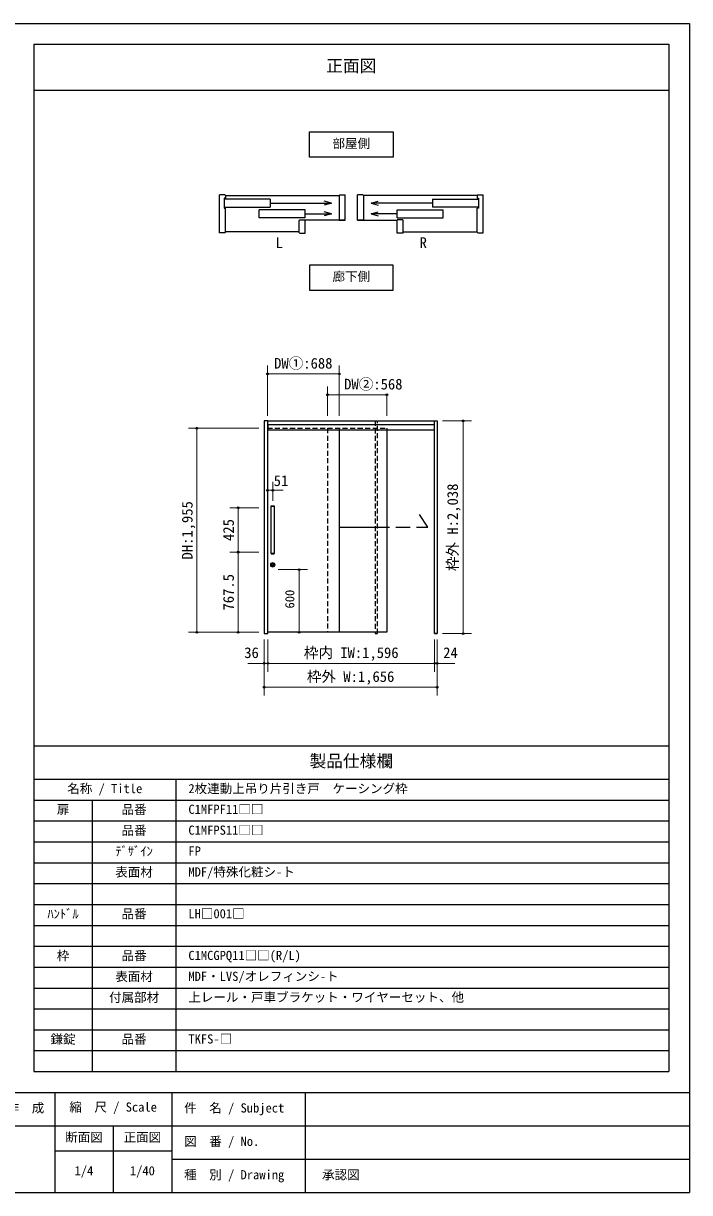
# Model space of a CAD drawing. Units: millimetres on the paper, enlarged 4 times, with parts at other scales. Extents: x -800 to 800, y -560 to 560.
# Drawn here: x 162 to 800, y -560 to 560 of the extents above; entities that cross this region are included whole.
import ezdxf
from ezdxf.enums import TextEntityAlignment as Align

# ---------------------------------------------------------------- set-up
doc = ezdxf.new("R2010")
doc.units = ezdxf.units.MM
doc.header["$LTSCALE"] = 4
doc.header["$PDMODE"] = 32
doc.header["$PDSIZE"] = 1.6
doc.linetypes.add('CHAIN_DOUBLE_DASH', pattern=[23.5, 12, -1.5, 3.5, -1.5, 3.5, -1.5])
doc.linetypes.add('DASHED1', pattern=[1.8, 1.2, -0.6])
doc.layers.add('0-0', color=7, linetype='Continuous', lineweight=25)
doc.layers.add('1-8', color=7, linetype='Continuous', lineweight=25)
doc.styles.add('ＭＳ ゴシック', font='')
doc.styles.get('ＭＳ ゴシック').set_extended_font_data('MS Gothic')

msp = doc.modelspace()

# ---------------------------------------------------------------- linework, layer by layer
at = {"layer": '0-0'}
for p, q in [((172, 540), (780, 540)), ((780, 540), (780, -444)), ((172, 496), (780, 496)), ((172, -132), (780, -132)), ((172, -164), (780, -164)), ((308, -164), (308, -444)), ((172, -184), (780, -184)), ((228, -184), (228, -444)), ((172, -204), (780, -204)), ((172, -224), (780, -224)), ((172, -244), (780, -244)), ((172, -264), (780, -264)), ((172, -284), (780, -284)), ((172, -304), (780, -304)), ((172, -324), (780, -324)), ((172, -344), (780, -344)), ((172, -364), (780, -364)), ((172, -384), (780, -384)), ((172, -404), (780, -404)), ((172, -424), (780, -424)), ((-800, -464), (800, -464)), ((192, -464), (192, -560)), ((304, -464), (304, -560)), ((432, -464), (432, -560)), ((-476, -496), (800, -496)), ((248, -496), (248, -560)), ((192, -520), (304, -520)), ((304, -528), (800, -528)), ((-800, -560), (800, -560))]:
    msp.add_line(p, q, dxfattribs=at)
for points in [[(-800, 560), (800, 560), (800, -560)], [(172, 540), (172, -444), (780, -444)]]:
    msp.add_lwpolyline(points, dxfattribs=at)
at = {"layer": '1-8'}
for p, q in [((354.879, 395.702), (349.76, 395.702)), ((349.76, 359.512), (349.76, 395.702)), ((354.284, 392.488), (354.284, 383.143)), ((355.474, 392.488), (354.284, 392.488)), ((355.474, 394.988), (464.286, 394.988)), ((464.286, 395.107), (464.881, 395.702)), ((464.286, 395.107), (464.286, 371.603)), ((464.881, 395.702), (470, 395.702)), ((470, 371.603), (470, 395.702)), ((482, 371.603), (482, 395.702)), ((487.119, 395.702), (482, 395.702)), ((487.714, 395.107), (487.119, 395.702)), ((487.714, 395.107), (487.714, 371.603)), ((596.48, 394.988), (487.714, 394.988)), ((596.526, 392.488), (597.716, 392.488)), ((597.121, 395.702), (602.24, 395.702)), ((597.716, 392.488), (597.716, 383.143)), ((602.24, 359.512), (602.24, 395.702)), ((398.284, 391.773), (354.284, 391.773)), ((354.284, 383.916), (398.284, 383.916)), ((354.284, 383.143), (355.474, 383.143)), ((355.474, 360.107), (355.474, 383.143)), ((431.905, 381.535), (387.905, 381.535)), ((387.905, 373.678), (387.905, 381.535)), ((398.284, 391.773), (398.284, 383.916)), ((398.284, 387.845), (456.937, 387.845)), ((431.905, 373.678), (431.905, 381.535)), ((456.937, 387.845), (450.13, 389.669)), ((456.937, 387.845), (450.13, 386.021)), ((495.063, 387.845), (501.87, 389.669)), ((495.063, 387.845), (501.87, 386.021)), ((553.716, 387.845), (495.063, 387.845)), ((520.095, 373.678), (520.095, 381.535)), ((520.095, 381.535), (564.095, 381.535)), ((553.716, 391.773), (553.716, 383.916)), ((553.716, 391.773), (597.716, 391.773)), ((597.716, 383.916), (553.716, 383.916)), ((564.095, 373.678), (564.095, 381.535)), ((597.716, 383.143), (596.526, 383.143)), ((596.526, 360.107), (596.526, 383.143)), ((431.905, 373.678), (387.905, 373.678)), ((426.19, 371.178), (426.786, 371.773)), ((426.19, 359.512), (426.19, 371.178)), ((426.786, 371.773), (431.905, 371.773)), ((431.905, 377.607), (456.937, 377.607)), ((431.905, 358.916), (431.905, 371.773)), ((470, 371.603), (431.905, 371.603)), ((456.937, 377.607), (450.13, 379.431)), ((456.937, 377.607), (450.13, 375.783)), ((464.286, 371.603), (470, 371.603)), ((482, 371.603), (520.095, 371.603)), ((487.714, 371.603), (482, 371.603)), ((495.063, 377.607), (501.87, 379.431)), ((520.095, 377.607), (495.063, 377.607)), ((495.063, 377.607), (501.87, 375.783)), ((520.095, 373.678), (564.095, 373.678)), ((520.095, 358.916), (520.095, 371.773)), ((525.214, 371.773), (520.095, 371.773)), ((525.81, 371.178), (525.214, 371.773)), ((525.81, 359.512), (525.81, 371.178)), ((354.879, 359.512), (349.76, 359.512)), ((354.879, 359.512), (355.474, 360.107)), ((426.19, 360.226), (355.474, 360.226)), ((426.19, 359.512), (426.786, 358.916)), ((426.786, 358.916), (431.905, 358.916)), ((525.214, 358.916), (520.095, 358.916)), ((525.81, 359.512), (525.214, 358.916)), ((525.81, 360.226), (596.48, 360.226)), ((597.121, 359.512), (596.526, 360.107)), ((597.121, 359.512), (602.24, 359.512)), ((396.21, 179.233), (501.21, 179.233)), ((501.21, 179.233), (555.81, 179.233)), ((555.81, -24.567), (555.81, 179.233)), ((396.21, 175.633), (498.81, 175.633)), ((396.21, 175.633), (396.21, 170.633)), ((396.21, 170.633), (498.81, 170.633)), ((464.511, 172.233), (464.511, -23.267)), ((498.81, 175.633), (555.81, 175.633)), ((498.81, 170.633), (555.81, 170.633)), ((510.111, 172.233), (510.111, -23.267)), ((399.311, 52.283), (399.311, 97.183)), ((510.111, -23.267), (395.711, -23.267)), ((498.81, -24.567), (501.21, -24.567)), ((555.81, -24.567), (558.21, -24.567))]:
    msp.add_line(p, q, dxfattribs=at)
at = {"layer": '1-8', "color": 4, "lineweight": 9}
for p, q in [((395.711, 232.233), (395.711, 184.233)), ((395.711, 224.233), (464.511, 224.233)), ((464.511, 232.233), (464.511, 184.233)), ((453.311, 212.233), (453.311, 184.233)), ((453.311, 204.233), (510.111, 204.233)), ((510.111, 204.233), (510.111, 184.233)), ((591.21, 179.233), (563.21, 179.233)), ((583.21, -24.567), (583.21, 179.233)), ((320.098, 172.233), (387.577, 172.233)), ((328.098, -23.267), (328.098, 172.233)), ((395.711, 120.733), (395.711, 102.733)), ((395.711, 112.733), (410.811, 112.733)), ((400.811, 120.733), (400.811, 102.733)), ((359.61, 95.983), (387.577, 95.983)), ((367.61, 53.483), (367.61, 95.983)), ((359.61, 53.483), (387.577, 53.483)), ((367.61, -23.267), (367.61, 53.483)), ((434.111, 36.733), (406.111, 36.733)), ((426.111, -23.267), (426.111, 36.733)), ((320.098, -23.267), (387.577, -23.267)), ((359.61, -23.267), (387.577, -23.267)), ((392.61, -61.023), (392.61, -30.165)), ((396.21, -61.023), (396.21, -30.165)), ((555.81, -61.023), (555.81, -30.165)), ((558.21, -61.023), (558.21, -30.165)), ((591.21, -24.567), (563.21, -24.567)), ((376.939, -53.023), (396.21, -53.023)), ((392.61, -83.88), (392.61, -53.023)), ((396.21, -53.023), (555.81, -53.023)), ((555.81, -53.023), (575.261, -53.023)), ((558.21, -83.88), (558.21, -53.023)), ((392.61, -75.88), (558.21, -75.88))]:
    msp.add_line(p, q, dxfattribs=at)
at = {"layer": '1-8', "linetype": 'DASHED1'}
for p, q in [((395.711, 179.233), (395.711, -23.267)), ((498.81, 179.233), (498.81, -24.567)), ((501.21, -24.567), (501.21, 179.233)), ((395.711, 172.233), (510.111, 172.233)), ((453.311, 172.233), (453.311, -23.267))]:
    msp.add_line(p, q, dxfattribs=at)
at = {"layer": '1-8'}
for points in [[(436, 456), (516, 456), (516, 432), (436, 432)], [(436, 304.526), (516, 304.526), (516, 328.526), (436, 328.526)], [(392.61, 179.233), (392.61, -24.567), (396.21, -24.567), (396.21, 179.233)], [(399.311, 97.733), (402.311, 97.733), (402.311, 97.183), (399.311, 97.183)]]:
    msp.add_lwpolyline(points, close=True, dxfattribs=at)
for points in [[(354.879, 395.702), (355.474, 395.107), (355.474, 392.488)], [(597.121, 395.702), (596.526, 395.107), (596.526, 392.488)], [(555.81, 179.233), (558.21, 179.233), (558.21, -24.567), (555.81, -24.567)], [(402.311, 97.183), (402.311, 52.283), (399.311, 52.283), (399.311, 51.733), (402.311, 51.733), (402.311, 52.283)]]:
    msp.add_lwpolyline(points, dxfattribs=at)
at = {"layer": '1-8', "linetype": 'CHAIN_DOUBLE_DASH'}
msp.add_lwpolyline([(464.511, 77.333), (549.432, 77.333), (541.198, 89.709)], dxfattribs=at)
at = {"layer": '1-8', "lineweight": 18}
for radius in [2.2, 1.7, 1.5]:
    msp.add_circle((400.811, 41.333), radius, dxfattribs=at)
for start, end in [(124.19308, 304.19308), (304.19308, 124.19308)]:
    msp.add_arc((400.811, 41.333), 0.8, start, end, dxfattribs=at)
at = {"layer": '1-8', "color": 4}
for p in [(395.711, 224.233), (464.511, 224.233), (453.311, 204.233), (510.111, 204.233), (583.21, 179.233), (328.098, 172.233), (395.711, 112.733), (400.811, 112.733), (367.61, 95.983), (367.61, 53.483), (426.111, 36.733), (328.098, -23.267), (367.61, -23.267), (426.111, -23.267), (583.21, -24.567), (392.61, -53.023), (396.21, -53.023), (555.81, -53.023), (558.21, -53.023), (392.61, -75.88), (558.21, -75.88)]:
    msp.add_point(p, dxfattribs=at)

# ---------------------------------------------------------------- texts
at = {"layer": '0-0', "style": 'ＭＳ ゴシック'}
for s, height, p in [('正面図', 11.73, (452, 510)), ('製品仕様欄', 11.73, (436, -155.963)), ('名称 / Title', 8.798, (204, -180)), ('2枚連動上吊り片引き戸\u3000ケーシング枠', 8.798, (320, -180)), ('扉', 8.798, (194, -200)), ('品番', 8.798, (256, -200)), ('C1MFPF11□□', 8.798, (320, -199.84)), ('品番', 8.798, (256, -220)), ('C1MFPS11□□', 8.798, (320, -219.84)), ('ﾃﾞｻﾞｲﾝ', 8.798, (250, -240)), ('FP', 8.798, (320, -239.84)), ('表面材', 8.798, (250, -260)), ('MDF/特殊化粧シ-ト', 8.798, (320, -259.84)), ('ﾊﾝﾄﾞﾙ', 8.798, (185, -300)), ('品番', 8.798, (256, -300)), ('LH□001□', 8.798, (320, -299.84)), ('枠', 8.798, (194, -340)), ('品番', 8.798, (256, -340)), ('C1MCGPQ11□□(R/L)', 8.798, (320, -339.84)), ('表面材', 8.798, (250, -360)), ('MDF・LVS/オレフィンシ-ト', 8.798, (320, -359.84)), ('付属部材', 8.798, (244, -380)), ('上レール・戸車ブラケット・ワイヤーセット、他', 8.798, (320, -379.84)), ('鎌錠', 8.798, (188, -420)), ('品番', 8.798, (256, -420)), ('TKFS-□', 8.798, (320, -419.84)), ('作\u3000成', 8.798, (146, -485.92)), ('縮\u3000尺 / Scale', 8.798, (206, -485.095)), ('件\u3000名 / Subject', 8.798, (316, -485.919)), ('断面図', 8.798, (202, -513.968)), ('正面図', 8.798, (258, -513.968)), ('図\u3000番 / No.', 8.798, (316, -517.919)), ('1/4', 8.798, (211, -546.097)), ('1/40', 8.798, (264, -546.097)), ('種\u3000別 / Drawing', 8.798, (316, -549.919)), ('承認図', 8.798, (448, -549.919))]:
    msp.add_text(s, height=height, dxfattribs=at).set_placement(p, align=Align.BOTTOM_LEFT)
at = {"layer": '1-8', "style": 'ＭＳ ゴシック'}
for s, height, p in [('部屋側', 8.798, (458, 438)), ('L', 10.26, (403.521, 341.743)), ('R', 10.26, (541.433, 341.743)), ('廊下側', 8.798, (458, 310.526)), ('DW①:688', 10.26, (402.111, 226.233)), ('DW②:568', 10.26, (469.172, 206.233)), ('51', 10.26, (401.701, 113.733)), ('36', 10.26, (373.52, -51.023)), ('枠内 IW:1,596', 10.26, (430.51, -51.023)), ('24', 10.26, (564.019, -51.023)), ('枠外 W:1,656', 10.26, (433.41, -73.88))]:
    msp.add_text(s, height=height, dxfattribs=at).set_placement(p, align=Align.BOTTOM_LEFT)
for s, height, p in [('枠外 H:2,038', 10.26, (581.21, 35.333)), ('DH:1,955', 10.26, (327.098, 46.483)), ('425', 10.26, (366.61, 64.233)), ('767.5', 10.26, (366.61, -2.392)), ('600', 8.798, (424.111, -0.467))]:
    msp.add_text(s, height=height, rotation=90, dxfattribs=at).set_placement(p, align=Align.BOTTOM_LEFT)

doc.saveas('drawing.dxf')
